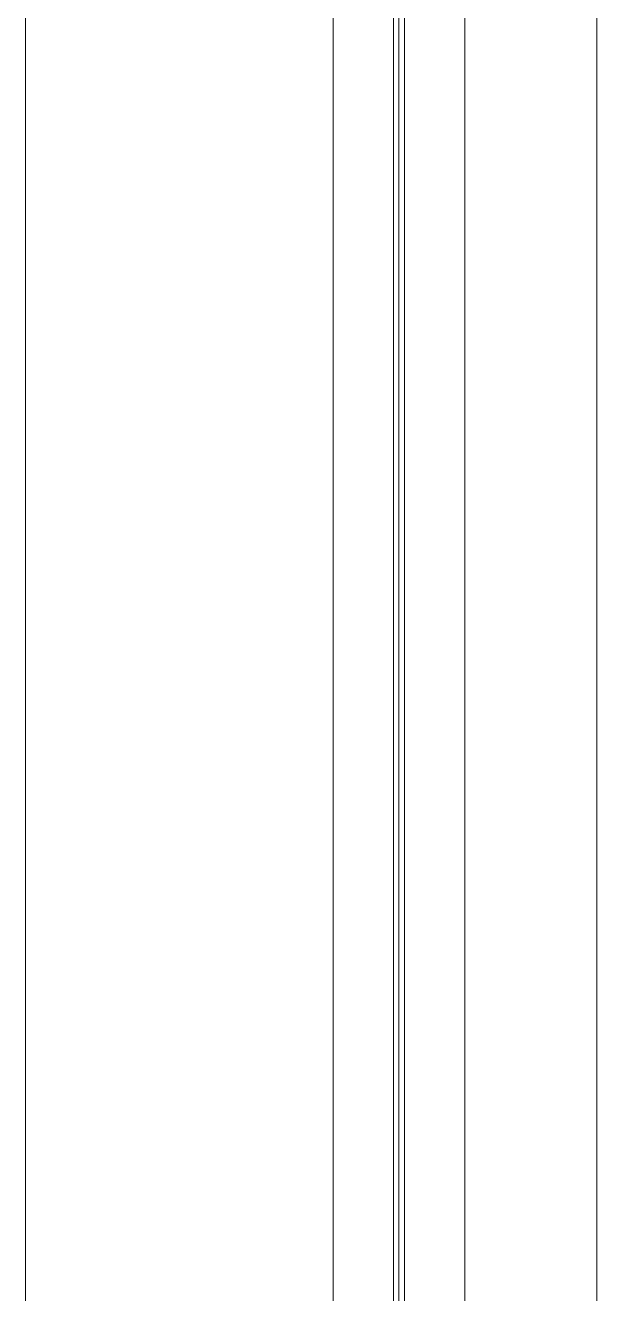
# Model space of a CAD drawing. Header units: inches. Extents: x 99 to 15695, y -7208 to 2559.
# Drawn here: x 14493.27 to 14499.77, y -3661.02 to -3646.61 of the extents above; entities that cross this region are included whole.
import ezdxf

# ---------------------------------------------------------------- set-up
doc = ezdxf.new("R2010")
doc.units = ezdxf.units.IN
doc.header["$LTSCALE"] = 96
doc.header["$MEASUREMENT"] = 0
doc.layers.add('Common', color=4, linetype='Continuous', lineweight=5)

msp = doc.modelspace()

# ---------------------------------------------------------------- linework, layer by layer
at = {"layer": 'Common'}
for p, q in [((14493.275, -3684.695), (14493.275, -3624.695)), ((14499.775, -3684.695), (14499.775, -3624.695)), ((14496.775, -3625.445), (14496.775, -3683.945)), ((14498.275, -3683.945), (14498.275, -3625.445)), ((14497.462, -3627.133), (14497.462, -3681.258)), ((14497.525, -3681.258), (14497.525, -3627.133)), ((14497.587, -3627.133), (14497.587, -3681.258))]:
    msp.add_line(p, q, dxfattribs=at)

doc.saveas('drawing.dxf')
